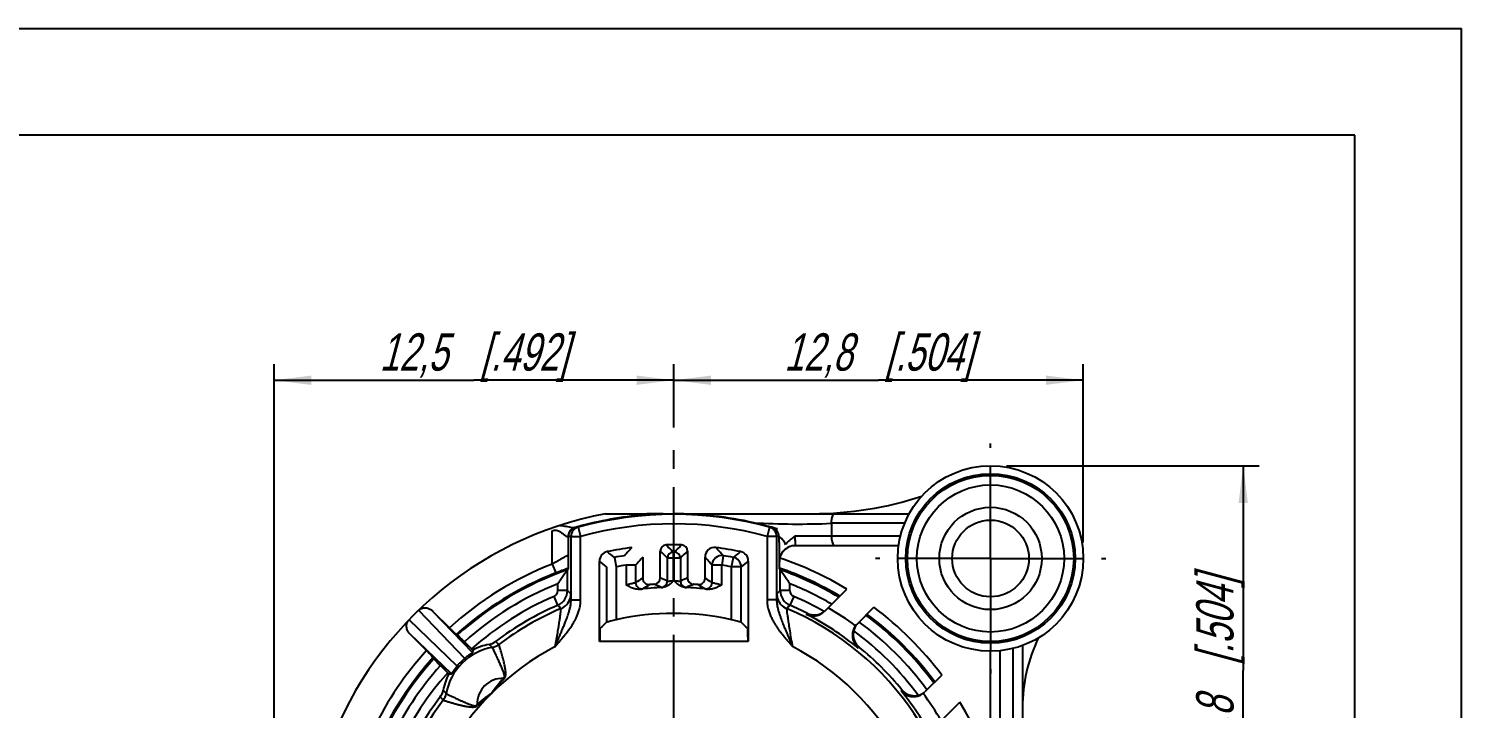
# Model space of a CAD drawing. Header units: millimetres. Extents: x 0 to 420, y 0 to 297.
# Drawn here: x 285.6 to 420, y 233.2 to 297 of the extents above; entities that cross this region are included whole.
import ezdxf

# ---------------------------------------------------------------- set-up
doc = ezdxf.new("R2010")
doc.units = ezdxf.units.MM
doc.header["$LTSCALE"] = 23.1
doc.linetypes.add('CENTER', pattern=[0.6, 0.375, -0.075, 0.075, -0.075])
doc.layers.get('0').update_dxf_attribs({"linetype": 'CONTINUOUS'})
for name, color, linetype in [('AUSFORMSCHRAEGEN', 7, 'CONTINUOUS'), ('BOHRUNGEN', 7, 'CONTINUOUS'), ('DEFAULT_1', 7, 'CENTER'), ('RUNDUNGEN', 7, 'CONTINUOUS'), ('ZEICHNUNGSBEMASSUNGEN', 7, 'CONTINUOUS')]:
    doc.layers.add(name, color=color, linetype=linetype)
doc.styles.get("Standard").update_dxf_attribs({"font": 'txt', "width": 0.7})
doc.dimstyles.new('DIMSTYLE_6', dxfattribs={"dimtxt": 3.5, "dimasz": 3.5, "dimexe": 0.18, "dimexo": 0.0625, "dimgap": 0.09, "dimtad": 1, "dimdec": 3, "dimlfac": 0.333333, "dimdsep": 46, "dimtxsty": 'STANDARD', "dimblk": '_FILLED', "dimblk1": '_FILLED', "dimblk2": '_FILLED', "dimcen": 0.09, "dimclrt": 5, "dimadec": 0, "dimazin": 0, "dimtp": 0.2, "dimtm": 0.2, "dimtfac": 1, "dimtdec": 3, "dimtofl": 0, "dimtmove": 0, "dimatfit": 3, "dimldrblk": '_FILLED', "dimfxl": 1, "dimtolj": 1, "dimarcsym": 0})

# ---------------------------------------------------------------- blocks, each defined once
blk = doc.blocks.new('_FILLED')
at = {"color": 0, "linetype": 'BYBLOCK'}
blk.add_solid([(0, 0), (-1, 0.125), (-1, -0.125)], dxfattribs=at)
blk = doc.blocks.new('*D16')
at = {"layer": 'ZEICHNUNGSBEMASSUNGEN', "color": 2, "linetype": 'CONTINUOUS'}
for p, q in [((377.34, 255.99), (401.04, 255.99)), ((399.54, 255.99), (399.54, 236.79)), ((399.54, 217.59), (399.54, 236.79)), ((388.14, 217.59), (401.04, 217.59))]:
    blk.add_line(p, q, dxfattribs=at)
at = {"layer": 'ZEICHNUNGSBEMASSUNGEN', "color": 2, "linetype": 'CONTINUOUS', "xscale": 3.5, "yscale": 3.5, "zscale": 3.5}
for p, rotation in [((399.54, 255.99), 90), ((399.54, 217.59), 270)]:
    blk.add_blockref('_FILLED', p, dxfattribs=dict(at, rotation=rotation))
at = {"layer": 'ZEICHNUNGSBEMASSUNGEN', "color": 5, "linetype": 'CONTINUOUS', "insert": (395.13, 236.79), "char_height": 3.5, "width": 26, "attachment_point": 2, "rotation": 90, "line_spacing_factor": 0.9}
blk.add_mtext('\\Q15.0;12,8{\\Ftxt.shx;\\W1.000000;\\H3.500000; }[.504]', dxfattribs=at)
blk = doc.blocks.new('*D18')
at = {"layer": 'ZEICHNUNGSBEMASSUNGEN', "color": 2, "linetype": 'CONTINUOUS'}
for p, q in [((308.64, 189.39), (308.64, 265.51)), ((346.14, 259.59), (346.14, 265.51)), ((308.64, 264.01), (327.39, 264.01)), ((346.14, 264.01), (327.39, 264.01))]:
    blk.add_line(p, q, dxfattribs=at)
at = {"layer": 'ZEICHNUNGSBEMASSUNGEN', "color": 2, "linetype": 'CONTINUOUS', "xscale": 3.5, "yscale": 3.5, "zscale": 3.5, "rotation": 180}
blk.add_blockref('_FILLED', (308.64, 264.01), dxfattribs=at)
at = {"layer": 'ZEICHNUNGSBEMASSUNGEN', "color": 2, "linetype": 'CONTINUOUS', "xscale": 3.5, "yscale": 3.5, "zscale": 3.5}
blk.add_blockref('_FILLED', (346.14, 264.01), dxfattribs=at)
at = {"layer": 'ZEICHNUNGSBEMASSUNGEN', "color": 5, "linetype": 'CONTINUOUS', "insert": (327.39, 268.41), "char_height": 3.5, "width": 26, "attachment_point": 2, "line_spacing_factor": 0.9}
blk.add_mtext('\\Q15.0;12,5{\\Ftxt.shx;\\W1.000000;\\H3.500000; }[.492]', dxfattribs=at)
blk = doc.blocks.new('*D19')
at = {"layer": 'ZEICHNUNGSBEMASSUNGEN', "color": 2, "linetype": 'CONTINUOUS'}
for p, q in [((346.14, 259.59), (346.14, 265.51)), ((384.54, 248.79), (384.54, 265.51)), ((346.14, 264.01), (365.34, 264.01)), ((384.54, 264.01), (365.34, 264.01))]:
    blk.add_line(p, q, dxfattribs=at)
at = {"layer": 'ZEICHNUNGSBEMASSUNGEN', "color": 2, "linetype": 'CONTINUOUS', "xscale": 3.5, "yscale": 3.5, "zscale": 3.5, "rotation": 180}
blk.add_blockref('_FILLED', (346.14, 264.01), dxfattribs=at)
at = {"layer": 'ZEICHNUNGSBEMASSUNGEN', "color": 2, "linetype": 'CONTINUOUS', "xscale": 3.5, "yscale": 3.5, "zscale": 3.5}
blk.add_blockref('_FILLED', (384.54, 264.01), dxfattribs=at)
at = {"layer": 'ZEICHNUNGSBEMASSUNGEN', "color": 5, "linetype": 'CONTINUOUS', "insert": (365.34, 268.41), "char_height": 3.5, "width": 26, "attachment_point": 2, "line_spacing_factor": 0.9}
blk.add_mtext('\\Q15.0;12,8{\\Ftxt.shx;\\W1.000000;\\H3.500000; }[.504]', dxfattribs=at)

msp = doc.modelspace()

# ---------------------------------------------------------------- linework, layer by layer
at = {"color": 7, "linetype": 'CONTINUOUS'}
for p, q in [((0, 297), (420, 297)), ((420, 0), (420, 297)), ((410, 287), (12.5, 287)), ((410, 10), (410, 287))]:
    msp.add_line(p, q, dxfattribs=at)
for centre, radius, start, end in [((359.14877, 284.18639), 32.7, 270, 288.2706622), ((393.84128, 233.29211), 15, 154.0971937, 180)]:
    msp.add_arc(centre, radius, start, end, dxfattribs=at)
at = {"layer": 'AUSFORMSCHRAEGEN', "color": 7, "linetype": 'CONTINUOUS'}
msp.add_line((353.11941, 239.48639), (339.16315, 239.48639), dxfattribs=at)
at = {"layer": 'BOHRUNGEN', "color": 7, "linetype": 'CONTINUOUS'}
for radius in [4.8, 3.6]:
    msp.add_circle((375.84128, 247.28639), radius, dxfattribs=at)
at = {"layer": 'DEFAULT_1', "color": 7, "linetype": 'CENTER'}
for p, q in [((346.14128, 217.58639), (346.14128, 258.08639)), ((375.84128, 247.28639), (375.84128, 258.08639)), ((375.84128, 247.28639), (365.04128, 247.28639)), ((375.84128, 247.28639), (375.84128, 236.48639)), ((375.84128, 247.28639), (386.64128, 247.28639))]:
    msp.add_line(p, q, dxfattribs=at)
at = {"layer": 'RUNDUNGEN', "color": 7, "linetype": 'CONTINUOUS'}
for p, q in [((339.73503, 251.48639), (343.61085, 251.48639)), ((345.13165, 251.47887), (343.61085, 251.48639)), ((345.13165, 251.48639), (368.22222, 251.48639)), ((360.92572, 250.58639), (360.92572, 249.38639)), ((336.24116, 249.33268), (336.24116, 247.63463)), ((336.50053, 243.4038), (336.50053, 249.35127)), ((355.78202, 249.35127), (355.78202, 243.40384)), ((343.21941, 247.42088), (343.21941, 245.42871)), ((344.86315, 245.46217), (344.86315, 247.98636)), ((347.41941, 247.98636), (347.41941, 245.46217)), ((349.06315, 245.42871), (349.06315, 247.42088)), ((367.22443, 248.48639), (357.52301, 248.48639)), ((336.22322, 246.35626), (336.16529, 246.21354)), ((336.16529, 244.28072), (336.16529, 246.21354)), ((339.16315, 239.48639), (339.16315, 247.0441)), ((353.11941, 247.0441), (353.11941, 239.48639)), ((356.11727, 246.21354), (356.049, 246.3817)), ((356.11727, 244.28072), (356.11727, 246.21354)), ((360.30076, 242.35247), (362.36352, 244.41523)), ((323.5161, 242.3514), (325.08635, 240.78115)), ((363.3264, 241.13547), (364.89896, 242.70804)), ((321.37627, 240.21157), (322.94652, 238.64132)), ((325.84846, 240.1081), (325.72915, 240.14927)), ((327.17052, 238.79695), (326.4914, 239.47607)), ((323.61957, 237.87921), (323.5784, 237.99852)), ((327.27656, 238.69075), (327.17052, 238.79695)), ((327.27656, 238.69075), (327.27057, 238.44939)), ((375.84128, 228.75549), (375.84128, 238.58639)), ((378.84128, 239.12), (378.84128, 216.0733)), ((324.2516, 237.23627), (324.93072, 236.55715)), ((324.93072, 236.55715), (325.03692, 236.45111)), ((325.03692, 236.45111), (325.27828, 236.4571)), ((371.26292, 236.34408), (369.69036, 234.77151)), ((370.90736, 231.74587), (372.97012, 233.80863))]:
    msp.add_line(p, q, dxfattribs=at)
at = {"layer": 'RUNDUNGEN', "color": 9, "linetype": 'CONTINUOUS'}
for p, q in [((337.16172, 250.21902), (337.4005, 249.35127)), ((355.12083, 250.21902), (354.88206, 249.35127)), ((367.79143, 250.58639), (360.92572, 250.58639)), ((334.74131, 246.76425), (334.74122, 249.87417)), ((336.50053, 249.35127), (337.4005, 249.35127)), ((337.40048, 243.40403), (337.4005, 249.35127)), ((354.88206, 249.35127), (354.88207, 243.40403)), ((355.78202, 249.35127), (354.88206, 249.35127)), ((367.39853, 249.38639), (357.50038, 249.38643)), ((340.56004, 247.38363), (340.72571, 246.49915)), ((345.5315, 245.16469), (345.5315, 247.32623)), ((346.10142, 247.32623), (345.5315, 247.32623)), ((346.10154, 245.18127), (346.10065, 247.89614)), ((346.18103, 245.18126), (346.1819, 247.89614)), ((346.75105, 247.32623), (346.18114, 247.32623)), ((346.75105, 247.32623), (346.75105, 245.16469)), ((350.76289, 247.54747), (350.62571, 246.65813)), ((351.55685, 246.49915), (351.72252, 247.38363)), ((334.74122, 246.76421), (335.0687, 245.92605)), ((339.82584, 246.49915), (339.82584, 241.30128)), ((340.72571, 246.49915), (340.72571, 241.53296)), ((341.65685, 246.65813), (341.65716, 244.81419)), ((342.55671, 246.65813), (341.65685, 246.65813)), ((342.55671, 246.65813), (342.55671, 245.03223)), ((349.72585, 245.03223), (349.72584, 246.65813)), ((350.62571, 246.65813), (349.72584, 246.65813)), ((350.62571, 244.81436), (350.62571, 246.65813)), ((351.55685, 241.53296), (351.55685, 246.49915)), ((352.45671, 246.49915), (351.55685, 246.49915)), ((352.45671, 241.30128), (352.45671, 246.49915)), ((356.04182, 246.98639), (356.02307, 246.98639)), ((335.26532, 244.28072), (335.26532, 244.9175)), ((357.01724, 244.28072), (357.01724, 244.9175)), ((335.25775, 242.90274), (334.90231, 243.72952)), ((336.16529, 244.28072), (335.26532, 244.28072)), ((336.48247, 243.97367), (336.16529, 244.28072)), ((336.50053, 243.40402), (337.40048, 243.40403)), ((355.78202, 243.40402), (354.88207, 243.40403)), ((356.11727, 244.28072), (355.80009, 243.97367)), ((357.01724, 244.28072), (356.11727, 244.28072)), ((357.38024, 243.72952), (357.02481, 242.90274)), ((322.19657, 242.42389), (326.53455, 237.91518)), ((323.5161, 242.3514), (327.27057, 238.44939)), ((358.63304, 242.14906), (358.54988, 242.06331)), ((325.81249, 237.19312), (321.30378, 241.5311)), ((325.27828, 236.4571), (321.37627, 240.21157)), ((329.12144, 238.94777), (328.8096, 239.22414)), ((329.73303, 239.21697), (329.42101, 239.49076)), ((363.43017, 238.89806), (363.51082, 238.97956)), ((376.74128, 227.18639), (376.74128, 238.63307)), ((377.94128, 238.84364), (377.94128, 227.18639)), ((330.21964, 235.98409), (330.15168, 236.04504)), ((324.23691, 234.30666), (324.51071, 233.99464)), ((324.50353, 234.91807), (324.7799, 234.60623)), ((367.53445, 234.95593), (367.45294, 234.87529)), ((327.74358, 233.50803), (327.68263, 233.57599))]:
    msp.add_line(p, q, dxfattribs=at)
at = {"layer": 'RUNDUNGEN', "color": 7, "linetype": 'CONTINUOUS'}
for radius in [8.7, 7.8]:
    msp.add_circle((375.84128, 247.28639), radius, dxfattribs=at)
at = {"layer": 'RUNDUNGEN', "color": 9, "linetype": 'CONTINUOUS'}
for radius in [7.95, 6.9]:
    msp.add_circle((375.84128, 247.28639), radius, dxfattribs=at)
at = {"layer": 'RUNDUNGEN', "color": 7, "linetype": 'CONTINUOUS'}
for centre, radius, start, end in [((346.14128, 217.58639), 34.5, 100.7012654, 161.4103635), ((346.1559, 217.54019), 33.94669, 94.8095334, 105.3888349), ((346.14128, 217.58639), 33.84554, 74.6146344, 105.3853656), ((346.241, 216.52758), 34.96288, 93.8269624, 94.8093735), ((346.11426, 218.21847), 33.26734, 91.6925334, 93.8035364), ((346.14562, 217.62999), 33.84855, 77.2038937, 90.0073533), ((346.14776, 217.57925), 33.90681, 105.3930916, 105.9123902), ((346.14128, 217.58639), 33.89215, 73.3154333, 77.213056), ((340.06297, 247.04413), 0.89982, 101.6567789, 180.0019371), ((346.14128, 217.58639), 30.97813, 97.2997145, 101.658716), ((345.43303, 247.98639), 0.56988, 91.3312772, 180.0032786), ((346.14128, 217.58639), 30.97813, 88.6654442, 91.3345558), ((346.84953, 247.98639), 0.56988, 359.9967023, 88.6687419), ((349.96295, 247.42095), 0.8998, 82.6955573, 180.0047299), ((346.14128, 217.58639), 30.97813, 78.341285, 82.7002871), ((352.21958, 247.04413), 0.89982, 359.9980638, 78.3432483), ((357.52303, 246.98643), 1.49997, 90.0008495, 180.0013322), ((357.51994, 246.99119), 1.47812, 167.085682, 180.1860564), ((346.14128, 217.58639), 27, 92.1983502, 96.8426686), ((343.81935, 245.42872), 0.59994, 180.0015602, 274.7731016), ((346.14128, 217.58639), 27.33904, 93.8544697, 94.7670613), ((344.2632, 245.46219), 0.59995, 273.8497392, 359.9981654), ((346.14128, 217.58639), 27, 83.1573359, 87.801649), ((348.01936, 245.46219), 0.59995, 180.0018308, 266.1502622), ((346.14128, 217.58639), 27.33904, 85.2329387, 86.1455303), ((348.46321, 245.42872), 0.59994, 265.2268983, 359.9984397), ((346.14128, 217.58639), 24.55131, 77.2567899, 102.7432101), ((359.30939, 243.51124), 1.52085, 243.5945603, 307.6032501), ((364.46402, 240.15051), 1.50084, 142.8566174, 166.2596634), ((364.38615, 240.07566), 1.49876, 134.9984561, 143.0614331), ((329.77102, 233.99262), 5.3192, 100.4132906, 117.9658897), ((328.54947, 240.65511), 1.4544, 280.3031305, 306.8157809), ((329.90041, 233.82726), 5.29529, 129.4669301, 140.5330699), ((329.73509, 233.95664), 5.31924, 152.0341617, 169.5866433), ((323.07094, 235.17891), 1.45615, 323.2002094, 349.6807985), ((368.70539, 235.90913), 1.50084, 283.7403308, 307.1429658), ((368.63149, 235.83018), 1.49732, 306.9347119, 315.0054064)]:
    msp.add_arc(centre, radius, start, end, dxfattribs=at)
at = {"layer": 'RUNDUNGEN', "color": 9, "linetype": 'CONTINUOUS'}
for centre, radius, start, end in [((337.14115, 249.3327), 0.89999, 105.8298421, 180.0010881), ((337.40052, 249.35129), 0.89999, 105.3870594, 180.0010548), ((339.64155, 216.23617), 34.07321, 94.1736408, 94.6223725), ((346.14128, 217.58639), 32.94555, 74.6146344, 105.3853656), ((357.77987, 320.55859), 70.04287, 266.613623, 272.5742084), ((352.65286, 216.39352), 33.91542, 85.4444154, 85.8269798), ((354.88203, 249.35129), 0.89999, 359.9989452, 74.6129406), ((355.1022, 249.33564), 0.89998, 0.0016084, 74.2405642), ((338.74152, 216.27022), 33.15687, 93.8754313, 94.3247806), ((353.32899, 213.24454), 36.18997, 85.7640179, 86.1133858), ((278.41869, 170.21288), 99.08013, 51.1574244, 51.6596903), ((346.14128, 217.58639), 30.31544, 98.7689894, 100.6089886), ((403.01455, 193.1992), 82.06922, 137.8125654, 138.5302263), ((402.46989, 195.27339), 78.93022, 138.6483744, 139.3818489), ((284.94136, 186.64969), 85.74851, 45.0408207, 45.6685151), ((284.35979, 184.88249), 88.21935, 45.5845346, 46.2003858), ((346.10162, 247.32602), 0.57012, 90.0977203, 179.9790776), ((346.14128, 217.58639), 30.30978, 89.9232022, 90.0767978), ((346.14128, 217.58639), 29.73986, 89.9232022, 90.0767978), ((407.92276, 184.88249), 88.21935, 133.7996142, 134.4154654), ((346.18093, 247.32602), 0.57012, 0.0209079, 89.9022942), ((407.34119, 186.64969), 85.74851, 134.331485, 134.9591794), ((289.81267, 195.27339), 78.93022, 40.6181511, 41.3516256), ((350.62605, 246.65773), 0.90021, 81.2564281, 179.9745912), ((289.26801, 193.1992), 82.06922, 41.4697737, 42.1874346), ((346.14128, 217.58639), 30.31544, 79.3910114, 81.2310106), ((413.86386, 170.21288), 99.08013, 128.3403097, 128.8425756), ((351.55654, 246.49889), 0.90018, 0.0166093, 79.3743976), ((346.14128, 217.58639), 31.352, 58.8404626, 71.5196349), ((346.14128, 217.58639), 31.32581, 111.3408985, 132.2314387), ((346.14128, 217.58639), 30.42595, 111.3410681, 132.1349401), ((346.14128, 217.58639), 30.31544, 109.212659, 132.019922), ((349.6239, 208.62747), 40.03799, 109.5542409, 111.3174525), ((279.90776, 174.31104), 93.81525, 50.3064109, 50.8304107), ((346.14128, 217.58639), 29.41557, 98.7689797, 100.6089926), ((346.14128, 217.58639), 29.41557, 79.3910075, 81.2310204), ((412.3748, 174.31104), 93.81525, 129.1695893, 129.6935891), ((346.14128, 217.58639), 30.45213, 59.257973, 71.0129891), ((346.14128, 217.58639), 30.31544, 59.3236352, 70.787341), ((346.14128, 217.58639), 29.41557, 111.6992568, 131.9136181), ((363.1673, 211.33454), 39.50102, 120.3311446, 121.451296), ((343.15678, 245.03233), 0.60006, 180.0091745, 276.1908178), ((363.72299, 211.55033), 38.7526, 120.8184629, 121.94031), ((329.04538, 210.52342), 37.57734, 64.9467727, 66.0433619), ((329.60853, 210.28948), 38.33825, 65.4599945, 66.5533225), ((344.93144, 245.16476), 0.60006, 272.525942, 359.9937383), ((362.68566, 210.26333), 38.36688, 113.4470856, 114.5395983), ((347.35111, 245.16476), 0.60005, 180.0061579, 267.4749672), ((363.24901, 210.49746), 37.60588, 113.9570545, 115.0528116), ((328.57747, 211.57968), 38.71822, 58.0591927, 59.1820359), ((349.12581, 245.03233), 0.60005, 263.8062902, 359.9904453), ((329.13304, 211.36426), 39.4664, 58.5482131, 59.6693475), ((346.14128, 217.58639), 29.41557, 59.7716292, 68.3007432), ((346.14128, 217.58639), 28.45659, 113.2629369, 131.8095014), ((334.66526, 244.28077), 0.60007, 293.2691866, 359.9946775), ((334.66527, 244.28079), 1.50002, 293.2647202, 359.997305), ((334.98237, 243.97382), 1.5001, 292.9258731, 343.2275161), ((334.9767, 243.97464), 1.50576, 343.2600002, 359.9633434), ((357.30588, 243.97455), 1.50575, 180.0333852, 196.7369595), ((357.30017, 243.97371), 1.50004, 196.7692426, 247.0730829), ((357.61729, 244.28079), 1.50002, 180.0026955, 246.7352793), ((357.61731, 244.28078), 0.60008, 180.0060226, 246.7301133), ((346.14128, 217.58639), 28.45659, 60.306889, 66.7370631), ((346.14128, 217.58639), 27.55664, 113.2629369, 127.3555906), ((346.14128, 217.58639), 27.14981, 112.9227224, 127.1827701), ((195.33342, 103.36895), 197.60692, 44.792919, 44.9199311), ((496.48003, 103.83571), 196.94516, 135.0798554, 135.2072943), ((346.14128, 217.58639), 27.14981, 294.1638414, 67.0772776), ((346.14128, 217.58639), 27.55664, 63.0436126, 66.7370631), ((346.14128, 217.58639), 27.44254, 50.9496227, 63.1172127), ((346.14128, 217.58639), 28.94245, 53.9148869, 60.0187407), ((346.14128, 217.58639), 30.31544, 36.4635113, 53.5364887), ((346.14128, 217.58639), 30.45213, 36.5021152, 53.4978848), ((346.14128, 217.58639), 31.352, 36.7477474, 53.2522526), ((346.14128, 217.58639), 29.41557, 36.2003271, 53.7996729), ((328.86279, 240.36472), 1.44037, 280.3447323, 307.169713), ((346.14128, 217.58639), 28.45659, 36.3456436, 53.6543564), ((346.14128, 217.58639), 31.32581, 137.7685613, 170.3519456), ((346.14128, 217.58639), 30.42595, 137.8650599, 169.5014944), ((346.14128, 217.58639), 30.31544, 137.980078, 169.3490007), ((346.14128, 217.58639), 24.15, 117.4161765, 257.530289), ((330.0922, 233.63547), 5.40026, 100.3558978, 169.6441277), ((346.14128, 217.58639), 24.15, 287.5053552, 62.5838196), ((346.14128, 217.58639), 27.55664, 39.0738251, 50.9261749), ((346.14128, 217.58639), 29.41557, 138.0863819, 172.020218), ((346.14128, 217.58639), 28.45659, 138.1904986, 172.2573545), ((330.11491, 233.61276), 2.43256, 89.1338683, 180.8661317), ((341.76943, 224.72029), 16.13283, 135.7182223, 141.9533397), ((346.14128, 217.58639), 27.55664, 142.6444094, 172.0191733), ((346.14128, 217.58639), 27.14981, 142.8172304, 251.1212224), ((323.36321, 234.86477), 1.44011, 322.8296928, 349.6560704), ((339.01022, 221.95495), 16.13717, 128.0474115, 134.2808504), ((346.14128, 217.58639), 27.44254, 26.8827873, 39.0503773), ((346.14128, 217.58639), 28.94245, 29.9812593, 36.0851131), ((346.14128, 217.58639), 31.352, 2.6624766, 31.1595374)]:
    msp.add_arc(centre, radius, start, end, dxfattribs=at)
at = {"layer": 'RUNDUNGEN', "color": 7, "linetype": 'CONTINUOUS'}
for centre, major_axis, ratio, start_param, end_param in [((357.54134, 246.98639), (1.50006, 0), 0.999961923, 7.866150369, 9.199376167), ((377.28628, 217.58639), (48.56499, 0), 0.767285607, 2.451750449, 2.470882727), ((314.99628, 217.58639), (48.56499, 0), 0.767285607, 0.670709926, 0.689842205)]:
    msp.add_ellipse(centre, major_axis=major_axis, ratio=ratio, start_param=start_param, end_param=end_param, dxfattribs=at)
for points, knots in [([(343.61085, 251.48639), (343.63351, 251.48245), (343.6783, 251.47463), (343.74495, 251.46293), (343.81084, 251.45137), (343.87661, 251.44017), (343.94225, 251.42947), (344.00861, 251.42418), (344.07617, 251.42612), (344.14747, 251.42943), (344.22496, 251.43344), (344.30937, 251.43785), (344.40025, 251.44247), (344.49764, 251.44722), (344.60275, 251.45212), (344.71742, 251.45689), (344.84344, 251.46276), (344.98312, 251.46413), (345.08023, 251.47735), (345.13165, 251.47887)], [0, 0, 0, 0, 0.045176583, 0.08932035, 0.13294167, 0.176598071, 0.220397511, 0.263551452, 0.307107813, 0.353060702, 0.403808024, 0.459522164, 0.519113148, 0.582581122, 0.651078266, 0.725822283, 0.808036175, 0.898935335, 1, 1, 1, 1]), ([(360.92572, 250.58639), (360.92572, 250.66506), (360.93204, 250.81892), (360.96095, 251.03589), (361.00722, 251.22194), (361.06784, 251.36345), (361.1382, 251.45848), (361.20248, 251.48639), (361.22996, 251.48639)], [0, 0, 0, 0, 0.2351329, 0.459554479, 0.653357629, 0.806153229, 0.91784138, 1, 1, 1, 1]), ([(356.00214, 249.33565), (356.00219, 249.1321), (356.00362, 248.74071), (356.00176, 248.18178), (356.01606, 247.72004), (355.9921, 247.3235), (356.04807, 247.15551), (355.99634, 246.98586), (356.02307, 246.98639)], [0, 0, 0, 0, 0.259893176, 0.501192863, 0.707861317, 0.866245675, 0.965870656, 1, 1, 1, 1]), ([(357.50038, 249.38643), (357.37378, 249.28834), (357.14751, 249.11088), (356.84737, 248.84852), (356.68087, 248.6775), (356.60818, 248.59371)], [0, 0, 0, 0, 0.401999579, 0.721593533, 1, 1, 1, 1]), ([(360.92572, 249.38639), (360.92572, 249.29114), (360.93475, 249.11039), (360.97266, 248.86315), (361.03298, 248.66837), (361.10192, 248.53481), (361.17776, 248.48639), (361.20949, 248.48639)], [0, 0, 0, 0, 0.288643817, 0.547470594, 0.756055439, 0.903835316, 1, 1, 1, 1]), ([(336.24116, 247.63463), (336.23998, 247.52513), (336.23772, 247.31425), (336.23543, 247.01611), (336.23081, 246.76032), (336.23275, 246.56038), (336.22131, 246.43453), (336.22945, 246.37154), (336.22322, 246.35626)], [0, 0, 0, 0, 0.25696568, 0.494917226, 0.699216766, 0.858287104, 0.961289875, 1, 1, 1, 1]), ([(336.16529, 246.21354), (336.15658, 246.19206), (336.10414, 246.13696), (336.03119, 246.01993), (335.92012, 245.86794), (335.7983, 245.692), (335.66717, 245.50397), (335.53262, 245.30895), (335.3981, 245.1128), (335.30911, 244.98205), (335.26532, 244.9175)], [0, 0, 0, 0, 0.044075362, 0.14070496, 0.2635264, 0.401202449, 0.547800373, 0.699301003, 0.851691954, 1, 1, 1, 1]), ([(356.049, 246.3817), (356.04328, 246.39574), (356.05151, 246.4547), (356.04102, 246.57299), (356.04414, 246.76058), (356.04209, 246.90531), (356.04182, 246.98639)], [0, 0, 0, 0, 0.075214001, 0.280307466, 0.597803354, 1, 1, 1, 1]), ([(357.01724, 244.9175), (356.97345, 244.98205), (356.88445, 245.1128), (356.74994, 245.30895), (356.61539, 245.50397), (356.48426, 245.692), (356.36244, 245.86794), (356.25137, 246.01993), (356.17842, 246.13696), (356.12598, 246.19206), (356.11727, 246.21354)], [0, 0, 0, 0, 0.148308046, 0.300698997, 0.452199627, 0.598797551, 0.7364736, 0.85929504, 0.955924638, 1, 1, 1, 1]), ([(342.92441, 244.39407), (342.84858, 244.38497), (342.69526, 244.38509), (342.47302, 244.42789), (342.26446, 244.49952), (342.06575, 244.59005), (341.86508, 244.69672), (341.72915, 244.77374), (341.65716, 244.81419)], [0, 0, 0, 0, 0.168742798, 0.335565135, 0.498041968, 0.654814923, 0.817568377, 1, 1, 1, 1]), ([(346.10154, 245.18127), (346.02205, 245.0995), (345.87114, 244.94169), (345.6292, 244.74086), (345.37346, 244.60721), (345.19242, 244.56984), (345.10558, 244.56652)], [0, 0, 0, 0, 0.285179758, 0.54592237, 0.782675108, 1, 1, 1, 1]), ([(347.17697, 244.56652), (347.09044, 244.56982), (346.90978, 244.60701), (346.65407, 244.74034), (346.41181, 244.94128), (346.26064, 245.09935), (346.18103, 245.18126)], [0, 0, 0, 0, 0.216547038, 0.453144204, 0.714354982, 1, 1, 1, 1]), ([(350.62571, 244.81436), (350.55429, 244.77422), (350.41883, 244.69748), (350.21837, 244.59082), (350.01912, 244.49991), (349.80999, 244.42799), (349.58745, 244.38509), (349.43402, 244.38496), (349.35815, 244.39407)], [0, 0, 0, 0, 0.180950409, 0.343889024, 0.501401692, 0.664276756, 0.831201908, 1, 1, 1, 1]), ([(322.19658, 242.42389), (322.26134, 242.48633), (322.41617, 242.59259), (322.69146, 242.66889), (322.98751, 242.65477), (323.27529, 242.54996), (323.44234, 242.42517), (323.5161, 242.3514)], [0, 0, 0, 0, 0.185144372, 0.378381529, 0.5779598, 0.785316538, 1, 1, 1, 1]), ([(358.54988, 242.06331), (358.64907, 242.01445), (358.86334, 241.93672), (359.21126, 241.89306), (359.58252, 241.93342), (359.96472, 242.07642), (360.19526, 242.24698), (360.30076, 242.35247)], [0, 0, 0, 0, 0.175625203, 0.358656853, 0.552424124, 0.763025699, 1, 1, 1, 1]), ([(321.37627, 240.21157), (321.30233, 240.2855), (321.17721, 240.45312), (321.07251, 240.7417), (321.059, 241.03798), (321.13567, 241.31249), (321.24164, 241.46663), (321.30378, 241.5311)], [0, 0, 0, 0, 0.215182278, 0.423321838, 0.623005679, 0.815722635, 1, 1, 1, 1]), ([(325.72915, 240.14927), (325.71402, 240.15449), (325.67723, 240.2066), (325.58171, 240.28397), (325.44722, 240.42432), (325.27487, 240.59216), (325.15123, 240.71627), (325.08635, 240.78115)], [0, 0, 0, 0, 0.053254104, 0.197335052, 0.417503995, 0.694646877, 1, 1, 1, 1]), ([(339.21605, 239.48639), (339.21651, 239.62157), (339.21666, 239.87412), (339.22516, 240.21357), (339.21849, 240.4849), (339.24593, 240.64073), (339.22663, 240.73277), (339.2414, 240.74706)], [0, 0, 0, 0, 0.321543189, 0.598965562, 0.813881281, 0.951109581, 1, 1, 1, 1]), ([(340.72571, 241.53296), (340.63292, 241.51198), (340.45628, 241.47126), (340.21597, 241.40891), (340.02092, 241.3635), (339.90354, 241.31847), (339.83789, 241.31248), (339.82584, 241.30128)], [0, 0, 0, 0, 0.307038898, 0.58439371, 0.803820254, 0.946903474, 1, 1, 1, 1]), ([(352.45671, 241.30128), (352.44467, 241.31248), (352.37902, 241.31847), (352.26164, 241.3635), (352.06659, 241.40891), (351.82628, 241.47126), (351.64963, 241.51198), (351.55685, 241.53296)], [0, 0, 0, 0, 0.053096526, 0.196179746, 0.41560629, 0.692961102, 1, 1, 1, 1]), ([(353.04115, 240.74706), (353.05593, 240.73277), (353.03663, 240.64073), (353.06407, 240.4849), (353.05739, 240.21357), (353.06589, 239.87412), (353.06604, 239.62157), (353.06651, 239.48639)], [0, 0, 0, 0, 0.048890419, 0.186118719, 0.401034438, 0.678456811, 1, 1, 1, 1]), ([(363.18797, 240.97604), (363.10458, 240.86508), (362.9749, 240.63093), (362.88306, 240.26138), (362.88002, 239.91464), (362.946, 239.60064), (363.06614, 239.32376), (363.22841, 239.08759), (363.36055, 238.95588), (363.43017, 238.89806)], [0, 0, 0, 0, 0.180835218, 0.343429725, 0.491401744, 0.628795028, 0.758481852, 0.882082468, 1, 1, 1, 1]), ([(326.4914, 239.47607), (326.4265, 239.54097), (326.30283, 239.66512), (326.13043, 239.833), (325.99592, 239.97337), (325.90039, 240.05077), (325.86359, 240.10287), (325.84846, 240.1081)], [0, 0, 0, 0, 0.30538594, 0.582532458, 0.802687802, 0.946751788, 1, 1, 1, 1]), ([(363.00622, 240.50693), (362.98209, 240.40811), (362.95306, 240.20003), (362.9749, 239.87763), (363.07021, 239.55108), (363.24594, 239.23847), (363.41454, 239.05916), (363.51082, 238.97956)], [0, 0, 0, 0, 0.180386654, 0.369580467, 0.568952853, 0.778503369, 1, 1, 1, 1]), ([(322.94652, 238.64132), (323.0114, 238.57644), (323.13551, 238.4528), (323.30335, 238.28045), (323.4437, 238.14596), (323.52107, 238.05044), (323.57319, 238.01365), (323.5784, 237.99852)], [0, 0, 0, 0, 0.305353123, 0.582496005, 0.802664948, 0.946745896, 1, 1, 1, 1]), ([(323.61957, 237.87921), (323.6248, 237.86408), (323.6769, 237.82728), (323.7543, 237.73176), (323.89467, 237.59724), (324.06255, 237.42484), (324.1867, 237.30117), (324.2516, 237.23627)], [0, 0, 0, 0, 0.053248214, 0.197312222, 0.417467572, 0.694614016, 1, 1, 1, 1]), ([(327.27057, 238.44939), (327.2705, 238.44453), (327.25129, 238.43532), (327.22668, 238.41359), (327.17656, 238.38274), (327.11243, 238.3395), (327.02781, 238.2834), (326.9237, 238.21165), (326.80177, 238.12422), (326.66927, 238.02402), (326.57948, 237.95218), (326.53455, 237.91518)], [0, 0, 0, 0, 0.016029664, 0.05614822, 0.118782905, 0.203832686, 0.313716269, 0.45243367, 0.621004078, 0.808119773, 1, 1, 1, 1]), ([(325.81249, 237.19312), (325.77526, 237.14791), (325.70231, 237.05671), (325.6013, 236.923), (325.51312, 236.79985), (325.44169, 236.69604), (325.38591, 236.61183), (325.34338, 236.54872), (325.31313, 236.49969), (325.29198, 236.47569), (325.28297, 236.45717), (325.27828, 236.4571)], [0, 0, 0, 0, 0.193051571, 0.384916336, 0.552373766, 0.692170298, 0.800667333, 0.884317338, 0.945588103, 0.984529164, 1, 1, 1, 1]), ([(367.45294, 234.87529), (367.51077, 234.80566), (367.64248, 234.67353), (367.87864, 234.51126), (368.15553, 234.39111), (368.46953, 234.32514), (368.81627, 234.32818), (369.18581, 234.42001), (369.41997, 234.54969), (369.53092, 234.63309)], [0, 0, 0, 0, 0.117917532, 0.241518148, 0.371204972, 0.508598256, 0.656570275, 0.819164782, 1, 1, 1, 1]), ([(367.53445, 234.95593), (367.61399, 234.85973), (367.79323, 234.69115), (368.10579, 234.51539), (368.43246, 234.42001), (368.75493, 234.39817), (368.96304, 234.42721), (369.06182, 234.45133)], [0, 0, 0, 0, 0.221331251, 0.430936176, 0.630354227, 0.819698933, 1, 1, 1, 1])]:
    msp.add_open_spline(points, degree=3, knots=knots, dxfattribs=at)
at = {"layer": 'RUNDUNGEN', "color": 9, "linetype": 'CONTINUOUS'}
for points, knots in [([(334.74122, 249.87417), (334.79584, 249.90698), (334.91829, 249.96045), (335.12997, 249.95953), (335.34483, 249.87743), (335.5596, 249.74542), (335.76802, 249.59065), (335.95759, 249.44488), (336.09267, 249.35094), (336.18715, 249.30943), (336.21438, 249.32128)], [0, 0, 0, 0, 0.114686009, 0.234824201, 0.370623874, 0.523581948, 0.687193941, 0.84002058, 0.946543062, 1, 1, 1, 1]), ([(335.43759, 250.38397), (335.53634, 250.37783), (335.73451, 250.3563), (336.02718, 250.30662), (336.3041, 250.25268), (336.54301, 250.20661), (336.72006, 250.18224), (336.81789, 250.17739), (336.85163, 250.18682)], [0, 0, 0, 0, 0.207514589, 0.417621314, 0.62234615, 0.79971049, 0.926523804, 1, 1, 1, 1]), ([(336.85163, 250.18681), (336.76017, 250.16071), (336.58425, 250.07724), (336.3757, 249.87334), (336.24255, 249.61227), (336.21342, 249.41788), (336.21436, 249.32128)], [0, 0, 0, 0, 0.248170339, 0.497304483, 0.747939893, 1, 1, 1, 1]), ([(336.85163, 250.18682), (336.8623, 250.18977), (336.87707, 250.19289), (336.89154, 250.19832), (336.89565, 250.19856)], [0, 0, 0, 0, 0.728848048, 1, 1, 1, 1]), ([(355.34663, 250.20179), (355.36353, 250.20052), (355.41973, 250.17865), (355.53346, 250.15205), (355.6918, 250.10414), (355.80969, 250.07014), (355.87181, 250.05167)], [0, 0, 0, 0, 0.093048503, 0.325715836, 0.64407131, 1, 1, 1, 1]), ([(336.21438, 249.32128), (336.22085, 249.32414), (336.22991, 249.32723), (336.23855, 249.33241), (336.24116, 249.33268)], [0, 0, 0, 0, 0.728889773, 1, 1, 1, 1]), ([(356.00215, 249.33554), (356.01022, 249.32323), (356.06456, 249.30695), (356.14398, 249.24046), (356.26744, 249.1423), (356.39429, 248.99081), (356.50898, 248.79978), (356.57131, 248.65676), (356.59945, 248.58306)], [0, 0, 0, 0, 0.044980587, 0.158247193, 0.320903176, 0.524174843, 0.758792685, 1, 1, 1, 1]), ([(357.50206, 249.38643), (357.50206, 249.30866), (357.50279, 249.159), (357.50364, 248.94523), (357.50995, 248.76799), (357.50581, 248.61639), (357.52501, 248.55055), (357.51259, 248.48636), (357.52301, 248.48639)], [0, 0, 0, 0, 0.259027058, 0.499776389, 0.706516107, 0.865264945, 0.96530641, 1, 1, 1, 1]), ([(334.74131, 246.76427), (334.853, 246.83413), (335.07038, 246.9669), (335.38311, 247.15056), (335.66345, 247.30752), (335.89224, 247.43685), (336.0751, 247.5279), (336.16999, 247.59733), (336.23706, 247.61913), (336.24116, 247.63479)], [0, 0, 0, 0, 0.227835679, 0.440394891, 0.627584537, 0.782201422, 0.898409725, 0.972005362, 1, 1, 1, 1]), ([(341.65716, 244.81444), (341.7332, 244.83529), (341.88027, 244.87439), (342.09004, 244.92511), (342.27007, 244.96844), (342.41406, 244.99479), (342.49912, 245.02335), (342.54832, 245.02363), (342.55671, 245.03222)], [0, 0, 0, 0, 0.255533772, 0.493337153, 0.698581057, 0.858069951, 0.961075411, 1, 1, 1, 1]), ([(344.95789, 244.56529), (344.9702, 244.5596), (345.02233, 244.57076), (345.06993, 244.56572), (345.10561, 244.56652)], [0, 0, 0, 0, 0.275418176, 1, 1, 1, 1]), ([(345.5315, 245.16469), (345.5391, 245.15764), (345.58359, 245.17233), (345.65829, 245.16449), (345.78314, 245.17622), (345.93393, 245.17891), (346.04395, 245.18098), (346.10154, 245.18115)], [0, 0, 0, 0, 0.054526831, 0.200780434, 0.42277117, 0.697100604, 1, 1, 1, 1]), ([(346.18103, 245.18115), (346.2385, 245.18098), (346.34847, 245.17892), (346.49924, 245.17623), (346.62415, 245.1645), (346.69891, 245.17233), (346.74342, 245.15762), (346.75105, 245.16469)], [0, 0, 0, 0, 0.302277161, 0.577040612, 0.799036578, 0.9452797, 1, 1, 1, 1]), ([(347.17695, 244.56652), (347.2126, 244.56573), (347.26021, 244.57073), (347.31233, 244.55961), (347.32467, 244.56529)], [0, 0, 0, 0, 0.724025388, 1, 1, 1, 1]), ([(349.72585, 245.03222), (349.73424, 245.02363), (349.78343, 245.02335), (349.8685, 244.99479), (350.01248, 244.96844), (350.19247, 244.92512), (350.40233, 244.87438), (350.54952, 244.83525), (350.62571, 244.81436)], [0, 0, 0, 0, 0.038899461, 0.14185959, 0.301367038, 0.506422249, 0.744060691, 1, 1, 1, 1]), ([(335.02135, 239.02397), (335.02567, 239.03182), (335.03463, 239.04889), (335.0443, 239.07768), (335.05735, 239.10834), (335.07092, 239.14156), (335.08574, 239.1771), (335.10159, 239.21518), (335.11867, 239.2561), (335.13719, 239.30045), (335.15744, 239.34891), (335.17969, 239.40213), (335.20421, 239.46076), (335.23125, 239.52539), (335.26096, 239.59638), (335.29335, 239.6738), (335.32836, 239.75747), (335.36586, 239.84713), (335.40572, 239.94251), (335.44787, 240.04344), (335.49247, 240.15034), (335.53992, 240.26427), (335.59085, 240.38677), (335.6459, 240.51946), (335.70559, 240.66386), (335.77036, 240.82141), (335.84043, 240.99333), (335.91555, 241.17987), (335.99525, 241.38122), (336.07876, 241.59804), (336.16522, 241.83236), (336.25345, 242.088), (336.34086, 242.37039), (336.42124, 242.68376), (336.48356, 243.03144), (336.50076, 243.27634), (336.5005, 243.40375)], [0, 0, 0, 0, 0.005783624, 0.012409498, 0.019566763, 0.027289935, 0.035577629, 0.044426624, 0.053917672, 0.064207651, 0.075455649, 0.087819528, 0.101448769, 0.116485144, 0.13304843, 0.151129143, 0.170667871, 0.191602921, 0.213870417, 0.237403673, 0.262219709, 0.288648192, 0.317076874, 0.347872673, 0.381388768, 0.417950325, 0.457847885, 0.501242915, 0.547777103, 0.597650319, 0.651234434, 0.709018982, 0.772219559, 0.842033418, 0.917747176, 1, 1, 1, 1]), ([(335.02139, 239.02402), (335.02885, 239.02849), (335.04085, 239.04252), (335.05736, 239.06496), (335.07702, 239.08812), (335.09805, 239.11327), (335.12083, 239.14014), (335.1452, 239.16886), (335.17137, 239.19963), (335.19965, 239.23285), (335.23044, 239.269), (335.26416, 239.30857), (335.3012, 239.35205), (335.34195, 239.3999), (335.38669, 239.45249), (335.43552, 239.51), (335.48838, 239.57241), (335.5451, 239.63961), (335.60549, 239.71151), (335.6694, 239.78802), (335.73685, 239.86935), (335.80826, 239.95621), (335.88444, 240.04985), (335.96632, 240.15186), (336.05479, 240.26393), (336.1506, 240.38789), (336.25436, 240.52572), (336.36626, 240.67941), (336.48578, 240.85066), (336.61202, 241.04162), (336.74388, 241.25544), (336.88008, 241.49713), (337.0186, 241.77428), (337.15514, 242.09711), (337.27967, 242.47507), (337.37518, 242.91642), (337.40051, 243.2351), (337.40048, 243.40403)], [0, 0, 0, 0, 0.005123996, 0.010566303, 0.016522557, 0.022966374, 0.029882544, 0.037259493, 0.045149174, 0.05366909, 0.062946762, 0.073109536, 0.084279889, 0.096578225, 0.110119189, 0.124936968, 0.141002188, 0.15827504, 0.176718368, 0.196291276, 0.216977532, 0.238934131, 0.262503267, 0.288053619, 0.315953563, 0.346575356, 0.380304918, 0.417535198, 0.458513135, 0.503258817, 0.552309257, 0.606401592, 0.666561243, 0.734660441, 0.812623838, 0.900533361, 1, 1, 1, 1]), ([(342.92439, 244.39407), (342.97715, 244.40103), (343.06486, 244.40931), (343.16049, 244.4305), (343.21064, 244.42877), (343.22149, 244.43577)], [0, 0, 0, 0, 0.532051737, 0.870947945, 1, 1, 1, 1]), ([(349.06107, 244.43577), (349.0719, 244.42877), (349.12205, 244.43051), (349.21767, 244.4093), (349.3054, 244.40104), (349.35817, 244.39407)], [0, 0, 0, 0, 0.12897955, 0.46779626, 1, 1, 1, 1]), ([(354.88207, 243.40403), (354.88205, 243.23574), (354.90719, 242.91821), (355.00235, 242.47694), (355.13016, 242.08847), (355.27829, 241.74148), (355.43802, 241.42973), (355.59941, 241.15356), (355.75519, 240.91145), (355.90108, 240.70025), (356.03488, 240.51639), (356.15618, 240.35606), (356.26593, 240.2152), (356.36564, 240.09004), (356.45714, 239.97714), (356.54239, 239.87332), (356.62278, 239.77643), (356.69833, 239.68612), (356.76819, 239.60315), (356.83225, 239.52743), (356.89196, 239.45707), (356.95004, 239.38881), (357.00958, 239.31892), (357.07238, 239.24522), (357.13735, 239.16889), (357.20046, 239.09453), (357.24083, 239.04581), (357.26117, 239.02402)], [0, 0, 0, 0, 0.099096033, 0.186703877, 0.265263884, 0.339551371, 0.40864693, 0.471394254, 0.527837172, 0.578131146, 0.622528939, 0.66172329, 0.696515881, 0.727674792, 0.755950047, 0.782086032, 0.806780598, 0.830084635, 0.851420018, 0.870648704, 0.888490086, 0.905756771, 0.923425044, 0.942557292, 0.962772048, 0.982449058, 1, 1, 1, 1]), ([(355.78205, 243.4038), (355.78181, 243.28034), (355.79795, 243.04278), (355.85715, 242.70367), (355.93654, 242.38797), (356.02852, 242.08874), (356.1275, 241.8033), (356.22743, 241.5354), (356.32392, 241.28793), (356.41426, 241.06206), (356.4972, 240.85799), (356.57249, 240.67465), (356.64068, 240.50971), (356.70269, 240.36032), (356.75961, 240.22349), (356.81269, 240.09614), (356.86277, 239.97617), (356.90986, 239.86349), (356.95341, 239.75935), (356.99336, 239.66387), (357.03061, 239.57484), (357.06686, 239.48822), (357.10403, 239.39935), (357.14323, 239.30554), (357.18387, 239.20833), (357.22312, 239.11374), (357.2484, 239.05239), (357.2612, 239.02397)], [0, 0, 0, 0, 0.079703702, 0.153235729, 0.221994453, 0.289727338, 0.355282162, 0.417010582, 0.474311751, 0.526758394, 0.574059664, 0.616519789, 0.654714808, 0.68928896, 0.720938371, 0.750387984, 0.778361044, 0.804872447, 0.829226957, 0.851234365, 0.87169571, 0.891530822, 0.911855064, 0.933882222, 0.957172135, 0.97987714, 1, 1, 1, 1]), ([(335.02136, 239.02401), (335.06329, 239.25083), (335.14201, 239.68961), (335.24848, 240.31995), (335.33971, 240.88976), (335.41363, 241.38555), (335.47525, 241.80162), (335.51251, 242.12544), (335.55738, 242.37122), (335.54599, 242.50029), (335.58035, 242.58214), (335.56673, 242.59222)], [0, 0, 0, 0, 0.191649748, 0.370362092, 0.531198285, 0.670926633, 0.787377214, 0.879174218, 0.945534156, 0.985917837, 1, 1, 1, 1]), ([(356.71583, 242.59222), (356.69872, 242.57956), (356.7437, 242.47649), (356.72896, 242.31392), (356.78714, 242.0044), (356.83531, 241.59764), (356.91488, 241.07754), (357.01019, 240.46296), (357.12697, 239.76683), (357.2142, 239.27822), (357.2612, 239.02401)], [0, 0, 0, 0, 0.017679953, 0.068633537, 0.152286876, 0.267807107, 0.413764283, 0.58755939, 0.785207183, 1, 1, 1, 1]), ([(330.21964, 235.98409), (330.25002, 236.01579), (330.30542, 236.08315), (330.35682, 236.2055), (330.37891, 236.33848), (330.38178, 236.47993), (330.37349, 236.62908), (330.35608, 236.7872), (330.33142, 236.9556), (330.29979, 237.13496), (330.26164, 237.32518), (330.21717, 237.52574), (330.16667, 237.73584), (330.11042, 237.95451), (330.04909, 238.17943), (329.98424, 238.4061), (329.91785, 238.62737), (329.85517, 238.8333), (329.79681, 239.00844), (329.76281, 239.13424), (329.73476, 239.19686), (329.73299, 239.21694)], [0, 0, 0, 0, 0.039247329, 0.077071605, 0.117157432, 0.159055062, 0.203338045, 0.250611557, 0.301197271, 0.35545693, 0.413395394, 0.47460875, 0.539076311, 0.606542463, 0.676432447, 0.747462515, 0.817293394, 0.882909138, 0.939972246, 0.981982626, 1, 1, 1, 1]), ([(330.15168, 236.04504), (330.17939, 236.0661), (330.22948, 236.11452), (330.26088, 236.21794), (330.25159, 236.32999), (330.22248, 236.45111), (330.17986, 236.58179), (330.12751, 236.72216), (330.06691, 236.87294), (329.99894, 237.03452), (329.92423, 237.20673), (329.84338, 237.38908), (329.75693, 237.58088), (329.66544, 237.78128), (329.56995, 237.98813), (329.47276, 238.1973), (329.37631, 238.402), (329.28813, 238.59313), (329.20648, 238.75501), (329.16306, 238.87264), (329.12237, 238.92865), (329.12148, 238.94777)], [0, 0, 0, 0, 0.032918064, 0.063617523, 0.09870852, 0.138074949, 0.18136989, 0.228595205, 0.27975589, 0.335048649, 0.394381616, 0.45728404, 0.523704652, 0.593357122, 0.66563048, 0.739172939, 0.811527832, 0.879527792, 0.938600994, 0.981895614, 1, 1, 1, 1]), ([(329.06465, 234.66302), (329.09134, 234.70149), (329.14604, 234.7797), (329.23154, 234.89967), (329.32398, 235.0267), (329.42628, 235.16393), (329.54079, 235.31345), (329.66931, 235.47631), (329.81347, 235.65313), (329.97527, 235.84482), (330.09062, 235.97656), (330.15168, 236.04504)], [0, 0, 0, 0, 0.079843153, 0.162726479, 0.251190286, 0.347714859, 0.454576981, 0.57229208, 0.701455603, 0.843555482, 1, 1, 1, 1]), ([(324.51074, 233.99468), (324.52406, 233.99347), (324.56575, 233.97536), (324.6498, 233.95236), (324.7681, 233.91275), (324.909, 233.86892), (325.06256, 233.82123), (325.22239, 233.77303), (325.38385, 233.7256), (325.5433, 233.68023), (325.698, 233.63768), (325.84621, 233.59841), (325.98732, 233.56248), (326.12116, 233.52985), (326.24789, 233.50037), (326.36789, 233.47386), (326.48166, 233.45011), (326.58909, 233.42907), (326.68982, 233.41074), (326.78359, 233.39504), (326.87085, 233.3818), (326.95222, 233.37084), (327.02821, 233.36203), (327.09926, 233.35528), (327.16579, 233.35055), (327.22833, 233.34781), (327.28722, 233.34712), (327.34263, 233.34858), (327.39448, 233.35229), (327.44263, 233.35831), (327.48709, 233.36665), (327.52818, 233.37732), (327.56653, 233.39041), (327.60297, 233.40621), (327.6384, 233.42524), (327.67358, 233.4482), (327.70903, 233.47582), (327.73199, 233.49675), (327.74358, 233.50803)], [0, 0, 0, 0, 0.011959787, 0.039822523, 0.078267192, 0.123230032, 0.171762875, 0.221934642, 0.272422399, 0.322151546, 0.370081515, 0.415800971, 0.459176339, 0.500202317, 0.538912608, 0.575447478, 0.610027315, 0.642778176, 0.673269835, 0.701518947, 0.727738038, 0.752145183, 0.774891574, 0.796098456, 0.815912347, 0.834499133, 0.852024631, 0.868533817, 0.884019505, 0.898462579, 0.911876255, 0.924420117, 0.936364927, 0.948051134, 0.959880228, 0.972261324, 0.985543039, 1, 1, 1, 1]), ([(324.7799, 234.60619), (324.79248, 234.60565), (324.82971, 234.57921), (324.90805, 234.55021), (325.01736, 234.49526), (325.14827, 234.43475), (325.29065, 234.36735), (325.43868, 234.29799), (325.58794, 234.22822), (325.73504, 234.15985), (325.87743, 234.09404), (326.01354, 234.03156), (326.1428, 233.97266), (326.26511, 233.91739), (326.38064, 233.86567), (326.48976, 233.81733), (326.59297, 233.77217), (326.69018, 233.73025), (326.7811, 233.69172), (326.86552, 233.65668), (326.94386, 233.62496), (327.01669, 233.59637), (327.08446, 233.57077), (327.14757, 233.54806), (327.20641, 233.52818), (327.26141, 233.51108), (327.31287, 233.49682), (327.36092, 233.48555), (327.40547, 233.47747), (327.44642, 233.47277), (327.48376, 233.47154), (327.51778, 233.47381), (327.54901, 233.47963), (327.57812, 233.4892), (327.60577, 233.50299), (327.63249, 233.52172), (327.6586, 233.54618), (327.67463, 233.56543), (327.68263, 233.57599)], [0, 0, 0, 0, 0.011910072, 0.040524747, 0.080248609, 0.126807449, 0.17709435, 0.229076274, 0.281361607, 0.332834933, 0.382404991, 0.429640244, 0.474400637, 0.51668119, 0.556515966, 0.594047629, 0.629500042, 0.663005419, 0.694117648, 0.722847384, 0.749405833, 0.774008041, 0.796798222, 0.817887118, 0.837406991, 0.855504457, 0.872319761, 0.887873172, 0.902140268, 0.915101912, 0.926795499, 0.937414983, 0.947269867, 0.95674298, 0.966284355, 0.976376064, 0.987478473, 1, 1, 1, 1]), ([(327.68263, 233.57599), (327.7497, 233.63579), (327.87894, 233.74899), (328.06787, 233.90864), (328.24407, 234.05251), (328.40824, 234.18225), (328.55995, 234.29854), (328.6991, 234.40232), (328.82745, 234.49574), (328.94798, 234.58163), (329.02628, 234.6364), (329.06465, 234.66302)], [0, 0, 0, 0, 0.153225487, 0.292914566, 0.421740196, 0.541088386, 0.64968502, 0.74765362, 0.837075673, 0.920364873, 1, 1, 1, 1])]:
    msp.add_open_spline(points, degree=3, knots=knots, dxfattribs=at)

# ---------------------------------------------------------------- dimensions: what is measured, and where the dimension line sits
at = {"layer": 'ZEICHNUNGSBEMASSUNGEN', "color": 2, "linetype": 'CONTINUOUS'}
for base, p1, p2, angle, picture, middle in [((308.64128, 264.00718), (346.14128, 259.58639), (308.64128, 189.38639), 180, '*D18', (324.70378, 266.66305)), ((399.53712, 255.98639), (388.14128, 217.58639), (377.34128, 255.98639), 90, '*D16', (398.16946, 234.3279))]:
    dim = msp.add_linear_dim(base=base, p1=p1, p2=p2, angle=angle, dimstyle='DIMSTYLE_6', dxfattribs=at)
    dim.commit()
    dim.dimension.update_dxf_attribs({"geometry": picture, "text_midpoint": middle, "dimtype": 160})
dim = msp.add_linear_dim(base=(384.54128, 264.00718), p1=(346.14128, 259.58639), p2=(384.54128, 248.78639), dimstyle='DIMSTYLE_6', dxfattribs=at)
dim.commit()
dim.dimension.update_dxf_attribs({"geometry": '*D19', "text_midpoint": (362.59128, 266.66305), "dimtype": 160})

doc.saveas('drawing.dxf')
